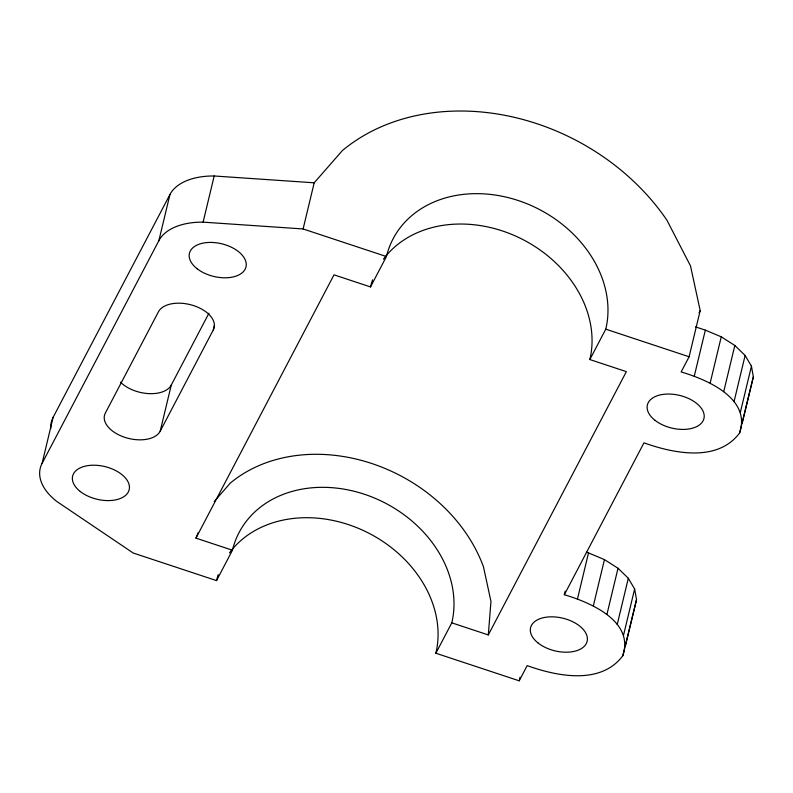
<?xml version="1.0" encoding="UTF-8"?>
<svg xmlns="http://www.w3.org/2000/svg" width="793" height="793" viewBox="0 0 793 793"><rect width="100%" height="100%" fill="white"/><g stroke="black" fill="none" stroke-linecap="round" stroke-linejoin="round"><path stroke-width="1.19" d="M229.464 552.88A116.333 93.951 27.7 0 1 365.92 531.736A116.333 93.951 27.7 0 1 435.863 653.224L519.197 680.81L527.157 665.624C556.954 676.31 600.886 685.271 622.822 655.702C634.469 621.206 590.408 602.432 564.329 594.74L643.975 442.831C673.772 453.527 717.705 462.478 739.641 432.909C751.278 398.413 707.217 379.639 681.137 371.947L689.107 356.761L700.189 310.598L690.495 265.883L666.963 220.266A213.228 172.2 27.7 0 0 342.338 150.62L314.187 182.806L214.189 175.987A62.419 36.072 13.5 0 0 169.96 194.473L53.151 417.267L42.069 463.419A62.419 36.072 13.5 0 0 56.69 501.394L133.204 553.018L216.529 580.605L232.458 550.223A116.333 93.951 27.7 0 1 364.294 494.217A116.333 93.951 27.7 0 1 451.792 622.842L488.3 634.935L490.966 601.431L483.492 566.916A155.061 125.225 27.7 0 0 230.307 483.096L214.219 501.493M42.069 463.419L158.878 240.636L169.96 194.473M158.878 240.636A62.419 36.072 13.5 0 1 203.107 222.139L214.189 175.987M160.186 431.223L213.277 329.947A29.083 16.802 13.5 0 0 193.829 305.682A29.083 16.802 13.5 0 0 158.441 311.798L105.35 413.064A29.083 16.802 13.5 0 0 124.798 437.33A29.083 16.802 13.5 0 0 160.186 431.223L171.268 385.061L208.946 313.195M213.277 329.947L214.417 325.219M203.107 222.139L303.104 228.959L314.187 182.806M519.197 680.81L520.049 677.262M564.329 594.74L565.181 591.181M577.443 599.072L588.515 552.919L586.334 552.196M593.362 605.763L604.444 559.61L588.515 552.919M606.932 614.416L618.015 568.254L604.444 559.61M617.232 624.438L628.314 578.275L618.015 568.254M623.546 635.143L634.628 588.981L628.314 578.275M622.822 655.702L636.541 599.647L634.628 588.981M625.459 645.809L636.541 599.647M694.252 376.288L705.334 330.126L695.501 326.875M710.171 382.979L721.253 336.817L705.334 330.126M723.741 391.623L734.824 345.47L721.253 336.817M734.04 401.645L745.123 355.482L734.824 345.47M740.355 412.35L751.437 366.188L745.123 355.482M739.641 432.909L753.35 376.853L751.437 366.188M742.268 423.016L753.35 376.853M232.458 550.223L195.95 538.14L198.29 532.549M195.95 538.14L334.002 274.844L370.509 286.927L386.439 256.545A116.333 93.951 27.7 0 1 518.265 200.54A116.333 93.951 27.7 0 1 605.773 329.164L689.107 356.761M435.863 653.224L451.792 622.842M488.3 634.935L626.351 371.639L589.843 359.546L605.773 329.164M699.049 312.769L700.189 310.598M303.104 228.959L386.439 256.545M216.529 580.605A116.333 93.951 27.7 0 1 218.204 574.667M370.509 286.927A116.333 93.951 27.7 0 1 372.581 279.82M383.435 259.202A116.333 93.951 27.7 0 1 519.891 238.059A116.333 93.951 27.7 0 1 589.843 359.546M171.268 385.061A29.083 16.802 13.5 0 1 148.46 393.606A29.083 16.802 13.5 0 1 120.407 382.077M50.762 428.498A62.419 36.072 13.5 0 1 53.151 417.267M197.11 268.728A29.083 16.802 13.5 0 0 245.136 269.194A29.083 16.802 13.5 0 0 210.908 242.42A29.083 16.802 13.5 0 0 197.11 268.728M80.301 491.521A29.083 16.802 13.5 0 0 128.327 491.977A29.083 16.802 13.5 0 0 94.099 465.213A29.083 16.802 13.5 0 0 80.301 491.521M538.249 643.133A29.083 16.802 13.5 0 0 586.275 643.599A29.083 16.802 13.5 0 0 552.047 616.825A29.083 16.802 13.5 0 0 538.249 643.133M655.058 420.349A29.083 16.802 13.5 0 0 703.084 420.805A29.083 16.802 13.5 0 0 668.856 394.042A29.083 16.802 13.5 0 0 655.058 420.349"/></g></svg>
